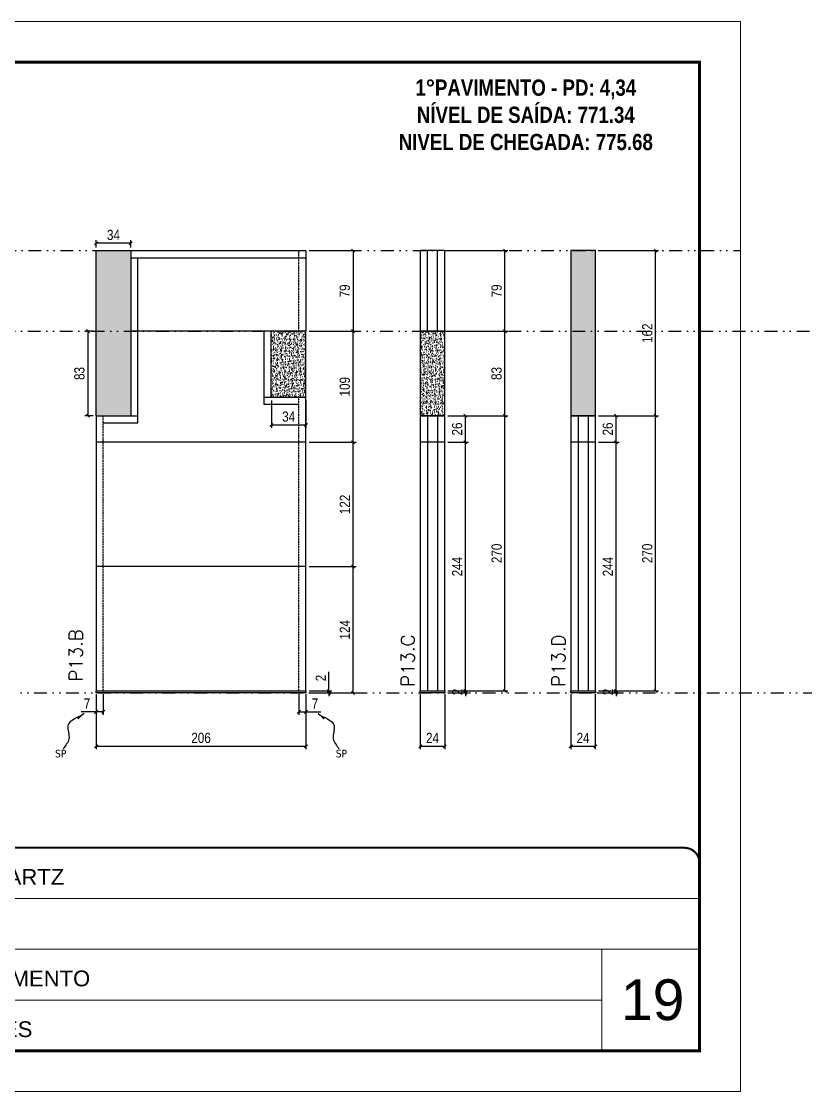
# Model space of a CAD drawing. Extents: x 13770 to 23315, y 867 to 16997.
# Drawn here: x 18349 to 19119, y 11204 to 12254 of the extents above; entities that cross this region are included whole.
import ezdxf

# ---------------------------------------------------------------- set-up
doc = ezdxf.new("R2010")
doc.units = 0
for name, pattern in [('CONTINUO', [0]), ('DASHED', [0.75, 0.5, -0.25]), ('DIVIDE2', [0.625, 0.25, -0.125, 0, -0.125, 0, -0.125]), ('HIDDEN', [0.375, 0.25, -0.125])]:
    doc.linetypes.add(name, pattern=pattern)
for name, color, linetype, lineweight in [('CARIMBO', 255, 'Continuous', 9), ('Folhas', 255, 'Continuous', 9), ('SARRAFO DE PRESSAO', 251, 'DASHED', 9), ('Texto Seção', 7, 'Continuous', 15)]:
    doc.layers.add(name, color=color, linetype=linetype, lineweight=lineweight)
for name, color, linetype in [('COTA', 241, 'Continuous'), ('NOMENCLATURA', 7, 'Continuous'), ('Nível', 160, 'Continuous'), ('Painéis', 200, 'Continuous'), ('SARR_2.2x7', 40, 'Continuous'), ('Sarrafo de Pressão', 42, 'HIDDEN'), ('texto', 7, 'Continuous')]:
    doc.layers.add(name, color=color, linetype=linetype)
doc.styles.add('ARIAL', font='arial.ttf')
doc.styles.add('COTA TECNICA', font='techl___.ttf', dxfattribs={"height": 10})
doc.styles.add('COTA TECNICA-50', font='techl___.ttf', dxfattribs={"height": 10})
doc.styles.add('REGUA-120', font='ROMANS.shx', dxfattribs={"height": 15})
doc.styles.add('ROMANC', font='techb___.ttf', dxfattribs={"height": 2.5})
doc.styles.get("Standard").update_dxf_attribs({"font": 'arial.ttf'})
doc.styles.add('Tecnologia', font='')
doc.styles.get('Tecnologia').set_extended_font_data('Forgotten Futurist')
doc.dimstyles.new('COTA PAINEL-50', dxfattribs={"dimtxt": 10, "dimasz": 3, "dimexe": 3, "dimexo": 3, "dimgap": 3, "dimtad": 1, "dimdec": 1, "dimzin": 12, "dimdsep": 46, "dimtxsty": 'COTA TECNICA-50', "dimblk1": 'OBLIQUE', "dimblk2": 'OBLIQUE', "dimsah": 1, "dimcen": 0.9, "dimclrd": 4, "dimclre": 4, "dimclrt": 240, "dimadec": 1, "dimazin": 3, "dimtfac": 1, "dimtdec": 1, "dimtmove": 0, "dimatfit": 3, "dimfxl": 1, "dimtolj": 1, "dimtzin": 12, "dimarcsym": 0})
doc.dimstyles.new('PAINEL', dxfattribs={"dimtxt": 10, "dimasz": 3, "dimexe": 3, "dimexo": 3, "dimgap": 3, "dimtad": 1, "dimdec": 1, "dimzin": 12, "dimdsep": 46, "dimtxsty": 'COTA TECNICA', "dimblk1": 'OBLIQUE', "dimblk2": 'OBLIQUE', "dimsah": 1, "dimcen": 0.9, "dimclrd": 4, "dimclre": 4, "dimclrt": 240, "dimadec": 1, "dimazin": 3, "dimtfac": 1, "dimtdec": 1, "dimtmove": 0, "dimatfit": 3, "dimfxl": 1, "dimtolj": 1, "dimtzin": 12, "dimarcsym": 0})
doc.dimstyles.get("Standard").update_dxf_attribs({"dimtxt": 0.18, "dimasz": 0.18, "dimexe": 0.18, "dimexo": 0.0625, "dimgap": 0.09, "dimtad": 0, "dimtih": 1, "dimtoh": 1, "dimdec": 4, "dimzin": 0, "dimdsep": 46, "dimtxsty": 'Standard', "dimcen": 0.09, "dimadec": 0, "dimazin": 0, "dimtfac": 1, "dimtdec": 4, "dimtofl": 0, "dimtmove": 0, "dimatfit": 3, "dimfxl": 1, "dimtolj": 1, "dimtzin": 0, "dimarcsym": 0})
pattern_1 = [(50, (-92.3564, 0), (5.4655401, -0.4781726), [0.5715, -6.2865]), (355, (-92.3564, 0), (-1.0573026, 5.7317054), [0.4572, -5.0292175]), (100.451445, (-91.901, -0.04), (4.4082374, 5.2535326), [0.4857003, -5.3427073]), (46.1842, (-92.3564, 1.524), (8.1323712, -1.2612698), [0.85725, -9.42975]), (96.635558, (-91.679, 1.419), (7.122124, 7.4227837), [0.7285507, -8.0140682]), (351.18415, (-92.356, 1.524), (7.122124, 7.4227837), [0.685799, -7.543792]), (21, (-91.5944, 1.143), (4.5484317, -3.06795595), [0.5715, -6.2865]), (326, (-91.5944, 1.143), (1.8540609, 5.525639), [0.4572, -5.0292]), (71.451445, (-91.2153, 0.8873), (6.4024926, 2.4576831), [0.4857003, -5.3426981]), (37.5, (-92.3564, 0), (0.0926581, 2.53665117), [0, -4.96824, 0, -5.1054, 0, -5.04825]), (7.5, (-92.3564, 0), (2.00458988, 3.00541724), [0, -2.91084, 0, -4.85394, 0, -1.92405]), (327.5, (-94.0556, 0), (4.06771786, -0.17186232), [0, -1.905, 0, -5.9436, 0, -7.8867]), (317.5, (-94.8176, 0), (4.44387544, 0.76279473), [0, -2.4765, 0, -3.94716, 0, -5.6007])]

# ---------------------------------------------------------------- blocks, each defined once
blk = doc.blocks.new('9999999999')
at = {"color": 30, "linetype": 'CONTINUO'}
for p, q in [((98564.6, 34230.2), (98564.6, 34429.4)), ((98564.6, 34379.6), (99584, 34379.6)), ((98564.6, 34329.8), (99488, 34329.8)), ((99584, 34329.8), (99488, 34329.8)), ((99488, 34329.8), (99488, 34230.2)), ((98564.6, 34280), (99488, 34280))]:
    blk.add_line(p, q, dxfattribs=at)
at = {"color": 30, "linetype": 'CONTINUO', "const_width": 2}
blk.add_lwpolyline([(99584, 34230.2), (99584, 34414.4, 0.414214), (99569, 34429.4), (98229, 34429.4, 0.414214), (98214, 34414.4), (98214, 34245.2, 0.414214), (98229, 34230.2), (99584, 34230.2)], format="xyb", dxfattribs=at)
at = {"layer": 'Folhas'}
blk.add_lwpolyline([(98139, 34190.2), (99624, 34190.2), (99624, 35240.2), (98139, 35240.2)], close=True, dxfattribs=at)
at = {"layer": 'Folhas', "color": 30, "const_width": 3}
blk.add_lwpolyline([(98214, 34230.2), (99584, 34230.2), (99584, 35200.2), (98214, 35200.2)], close=True, dxfattribs=at)
at = {"color": 7, "linetype": 'Continuous', "ltscale": 5, "style": 'ARIAL'}
for s, height, p in [('SCHWARTZ', 15.48, (98837.7, 34393.1)), ('GWT', 15.48, (98837.7, 34343.3)), ('1°PAVIMENTO', 15.483, (98837.7, 34293.5)), ('NOVA SISTEMAS CONSTRUTIVOS', 11.059, (98263.2, 34267.2)), ('PILARES', 15.48, (98837.7, 34243.7))]:
    blk.add_text(s, height=height, dxfattribs=at).set_placement(p)
at = {"layer": 'Folhas', "color": 7, "style": 'Tecnologia', "width": 1.5}
for s, p in [('CLIENTE:', (98573.7, 34397.2)), ('OBRA:', (98573.7, 34347.3)), ('PAVIMENTO:', (98573.7, 34297.5)), ('PROJETO:', (98573.7, 34247.7))]:
    blk.add_text(s, height=14, dxfattribs=at).set_placement(p)
blk = doc.blocks.new('_Oblique')
at = {"color": 0, "linetype": 'ByBlock', "lineweight": -2}
blk.add_line((-0.5, -0.5), (0.5, 0.5), dxfattribs=at)
blk = doc.blocks.new('*D460')
at = {"layer": 'COTA', "color": 4, "lineweight": -2, "transparency": 16777216}
for p, q in [((18422.1, 11594.3), (18422.1, 11540.1)), ((18628.1, 11594.3), (18628.1, 11540.1)), ((18422.1, 11543.1), (18628.1, 11543.1))]:
    blk.add_line(p, q, dxfattribs=at)
at = {"layer": 'Defpoints', "color": 0, "transparency": 16777216}
for p in [(18422.1, 11597.3), (18628.1, 11597.3), (18628.1, 11543.1)]:
    blk.add_point(p, dxfattribs=at)
at = {"layer": 'COTA', "color": 4, "lineweight": -2, "transparency": 16777216, "xscale": 3, "yscale": 3, "zscale": 3, "rotation": 180}
blk.add_blockref('_Oblique', (18422.1, 11543.1), dxfattribs=at)
at = {"layer": 'COTA', "color": 4, "lineweight": -2, "transparency": 16777216, "xscale": 3, "yscale": 3, "zscale": 3}
blk.add_blockref('_Oblique', (18628.1, 11543.1), dxfattribs=at)
at = {"layer": 'COTA', "color": 240, "transparency": 16777216, "insert": (18525.1, 11551.2), "char_height": 10, "attachment_point": 5, "style": 'COTA TECNICA'}
blk.add_mtext('\\A1;206', dxfattribs=at)
blk = doc.blocks.new('*D461')
at = {"layer": 'COTA', "color": 4, "lineweight": -2, "transparency": 16777216}
for p, q in [((18631.1, 11719.3), (18677.3, 11719.3)), ((18674.3, 11595.3), (18674.3, 11719.3)), ((18631.1, 11595.3), (18677.3, 11595.3))]:
    blk.add_line(p, q, dxfattribs=at)
at = {"layer": 'Defpoints', "color": 0, "transparency": 16777216}
for p in [(18628.1, 11719.3), (18674.3, 11719.3), (18628.1, 11595.3)]:
    blk.add_point(p, dxfattribs=at)
at = {"layer": 'COTA', "color": 4, "lineweight": -2, "transparency": 16777216, "xscale": 3, "yscale": 3, "zscale": 3}
for p, rotation in [((18674.3, 11719.3), 90), ((18674.3, 11595.3), 270)]:
    blk.add_blockref('_Oblique', p, dxfattribs=dict(at, rotation=rotation))
at = {"layer": 'COTA', "color": 240, "transparency": 16777216, "insert": (18666.2, 11657.3), "char_height": 10, "attachment_point": 5, "rotation": 90, "style": 'COTA TECNICA-50'}
blk.add_mtext('\\A1;124', dxfattribs=at)
blk = doc.blocks.new('*D462')
at = {"layer": 'COTA', "color": 4, "lineweight": -2, "transparency": 16777216}
for p, q in [((18650.6, 11597.3), (18650.6, 11616.1)), ((18631.1, 11597.3), (18653.6, 11597.3)), ((18631.1, 11595.3), (18653.6, 11595.3)), ((18650.6, 11595.3), (18650.6, 11597.3)), ((18650.6, 11595.3), (18650.6, 11592.3))]:
    blk.add_line(p, q, dxfattribs=at)
at = {"layer": 'Defpoints', "color": 0, "transparency": 16777216}
for p in [(18628.1, 11597.3), (18628.1, 11595.3), (18650.6, 11595.3)]:
    blk.add_point(p, dxfattribs=at)
at = {"layer": 'COTA', "color": 4, "lineweight": -2, "transparency": 16777216, "xscale": 3, "yscale": 3, "zscale": 3}
for p, rotation in [((18650.6, 11597.3), 270), ((18650.6, 11595.3), 90)]:
    blk.add_blockref('_Oblique', p, dxfattribs=dict(at, rotation=rotation))
at = {"layer": 'COTA', "color": 240, "transparency": 16777216, "insert": (18642.6, 11610), "char_height": 10, "attachment_point": 5, "rotation": 90, "style": 'COTA TECNICA-50'}
blk.add_mtext('\\A1;2', dxfattribs=at)
blk = doc.blocks.new('*D463')
at = {"layer": 'COTA', "color": 4, "lineweight": -2, "transparency": 16777216}
for p, q in [((18422.1, 11592.3), (18422.1, 11573.8)), ((18429.1, 11594.3), (18429.1, 11573.8)), ((18422.1, 11576.8), (18407.3, 11576.8)), ((18429.1, 11576.8), (18422.1, 11576.8))]:
    blk.add_line(p, q, dxfattribs=at)
at = {"layer": 'Defpoints', "color": 0, "transparency": 16777216}
for p in [(18422.1, 11595.3), (18429.1, 11597.3), (18422.1, 11576.8)]:
    blk.add_point(p, dxfattribs=at)
at = {"layer": 'COTA', "color": 4, "lineweight": -2, "transparency": 16777216, "xscale": 3, "yscale": 3, "zscale": 3, "rotation": 180}
blk.add_blockref('_Oblique', (18422.1, 11576.8), dxfattribs=at)
at = {"layer": 'COTA', "color": 4, "lineweight": -2, "transparency": 16777216, "xscale": 3, "yscale": 3, "zscale": 3}
blk.add_blockref('_Oblique', (18429.1, 11576.8), dxfattribs=at)
at = {"layer": 'COTA', "color": 240, "transparency": 16777216, "insert": (18413.2, 11584.9), "char_height": 10, "attachment_point": 5, "style": 'COTA TECNICA-50'}
blk.add_mtext('\\A1;7', dxfattribs=at)
blk = doc.blocks.new('*D464')
at = {"layer": 'COTA', "color": 4, "lineweight": -2, "transparency": 16777216}
for p, q in [((18621.1, 11594.3), (18621.1, 11573.8)), ((18628.1, 11592.3), (18628.1, 11573.8)), ((18621.1, 11576.8), (18628.1, 11576.8)), ((18628.1, 11576.8), (18642.8, 11576.8))]:
    blk.add_line(p, q, dxfattribs=at)
at = {"layer": 'Defpoints', "color": 0, "transparency": 16777216}
for p in [(18621.1, 11597.3), (18628.1, 11595.3), (18628.1, 11576.8)]:
    blk.add_point(p, dxfattribs=at)
at = {"layer": 'COTA', "color": 4, "lineweight": -2, "transparency": 16777216, "xscale": 3, "yscale": 3, "zscale": 3, "rotation": 180}
blk.add_blockref('_Oblique', (18621.1, 11576.8), dxfattribs=at)
at = {"layer": 'COTA', "color": 4, "lineweight": -2, "transparency": 16777216, "xscale": 3, "yscale": 3, "zscale": 3}
blk.add_blockref('_Oblique', (18628.1, 11576.8), dxfattribs=at)
at = {"layer": 'COTA', "color": 240, "transparency": 16777216, "insert": (18636.9, 11584.9), "char_height": 10, "attachment_point": 5, "style": 'COTA TECNICA-50'}
blk.add_mtext('\\A1;7', dxfattribs=at)
blk = doc.blocks.new('*D465')
at = {"layer": 'COTA', "color": 4, "lineweight": -2, "transparency": 16777216}
for p, q in [((18594.1, 11882.3), (18594.1, 11855.3)), ((18628.1, 11882.3), (18628.1, 11855.3)), ((18594.1, 11858.3), (18628.1, 11858.3))]:
    blk.add_line(p, q, dxfattribs=at)
at = {"layer": 'Defpoints', "color": 0, "transparency": 16777216}
for p in [(18594.1, 11885.3), (18628.1, 11885.3), (18628.1, 11858.3)]:
    blk.add_point(p, dxfattribs=at)
at = {"layer": 'COTA', "color": 4, "lineweight": -2, "transparency": 16777216, "xscale": 3, "yscale": 3, "zscale": 3, "rotation": 180}
blk.add_blockref('_Oblique', (18594.1, 11858.3), dxfattribs=at)
at = {"layer": 'COTA', "color": 4, "lineweight": -2, "transparency": 16777216, "xscale": 3, "yscale": 3, "zscale": 3}
blk.add_blockref('_Oblique', (18628.1, 11858.3), dxfattribs=at)
at = {"layer": 'COTA', "color": 240, "transparency": 16777216, "insert": (18611.1, 11866.5), "char_height": 10, "attachment_point": 5, "style": 'COTA TECNICA'}
blk.add_mtext('\\A1;34', dxfattribs=at)
blk = doc.blocks.new('*D466')
at = {"layer": 'COTA', "color": 4, "lineweight": -2, "transparency": 16777216}
for p, q in [((18631.1, 11841.3), (18677.3, 11841.3)), ((18674.3, 11719.3), (18674.3, 11841.3)), ((18631.1, 11719.3), (18677.3, 11719.3))]:
    blk.add_line(p, q, dxfattribs=at)
at = {"layer": 'Defpoints', "color": 0, "transparency": 16777216}
for p in [(18628.1, 11841.3), (18674.3, 11841.3), (18628.1, 11719.3)]:
    blk.add_point(p, dxfattribs=at)
at = {"layer": 'COTA', "color": 4, "lineweight": -2, "transparency": 16777216, "xscale": 3, "yscale": 3, "zscale": 3}
for p, rotation in [((18674.3, 11841.3), 90), ((18674.3, 11719.3), 270)]:
    blk.add_blockref('_Oblique', p, dxfattribs=dict(at, rotation=rotation))
at = {"layer": 'COTA', "color": 240, "transparency": 16777216, "insert": (18666.3, 11780.3), "char_height": 10, "attachment_point": 5, "rotation": 90, "style": 'COTA TECNICA'}
blk.add_mtext('\\A1;122', dxfattribs=at)
blk = doc.blocks.new('*D467')
at = {"layer": 'COTA', "color": 4, "lineweight": -2, "transparency": 16777216}
for p, q in [((18631.1, 11950.3), (18677.3, 11950.3)), ((18674.3, 11841.3), (18674.3, 11950.3)), ((18631.1, 11841.3), (18677.3, 11841.3))]:
    blk.add_line(p, q, dxfattribs=at)
at = {"layer": 'Defpoints', "color": 0, "transparency": 16777216}
for p in [(18628.1, 11950.3), (18674.3, 11950.3), (18628.1, 11841.3)]:
    blk.add_point(p, dxfattribs=at)
at = {"layer": 'COTA', "color": 4, "lineweight": -2, "transparency": 16777216, "xscale": 3, "yscale": 3, "zscale": 3}
for p, rotation in [((18674.3, 11950.3), 90), ((18674.3, 11841.3), 270)]:
    blk.add_blockref('_Oblique', p, dxfattribs=dict(at, rotation=rotation))
at = {"layer": 'COTA', "color": 240, "transparency": 16777216, "insert": (18666.2, 11895.8), "char_height": 10, "attachment_point": 5, "rotation": 90, "style": 'COTA TECNICA'}
blk.add_mtext('\\A1;109', dxfattribs=at)
blk = doc.blocks.new('*D468')
at = {"layer": 'COTA', "color": 4, "lineweight": -2, "transparency": 16777216}
for p, q in [((18631.1, 12029.3), (18677.3, 12029.3)), ((18674.3, 12029.3), (18674.3, 11950.3)), ((18631.1, 11950.3), (18677.3, 11950.3))]:
    blk.add_line(p, q, dxfattribs=at)
at = {"layer": 'Defpoints', "color": 0, "transparency": 16777216}
for p in [(18628.1, 12029.3), (18628.1, 11950.3), (18674.3, 11950.3)]:
    blk.add_point(p, dxfattribs=at)
at = {"layer": 'COTA', "color": 4, "lineweight": -2, "transparency": 16777216, "xscale": 3, "yscale": 3, "zscale": 3}
for p, rotation in [((18674.3, 12029.3), 90), ((18674.3, 11950.3), 270)]:
    blk.add_blockref('_Oblique', p, dxfattribs=dict(at, rotation=rotation))
at = {"layer": 'COTA', "color": 240, "transparency": 16777216, "insert": (18666.2, 11989.8), "char_height": 10, "attachment_point": 5, "rotation": 90, "style": 'COTA TECNICA'}
blk.add_mtext('\\A1;79', dxfattribs=at)
blk = doc.blocks.new('*D470')
at = {"layer": 'COTA', "color": 4, "lineweight": -2, "transparency": 16777216}
for p, q in [((18740.3, 11594.3), (18740.3, 11540.1)), ((18764.3, 11594.3), (18764.3, 11540.1)), ((18740.3, 11543.1), (18764.3, 11543.1))]:
    blk.add_line(p, q, dxfattribs=at)
at = {"layer": 'Defpoints', "color": 0, "transparency": 16777216}
for p in [(18740.3, 11597.3), (18764.3, 11597.3), (18764.3, 11543.1)]:
    blk.add_point(p, dxfattribs=at)
at = {"layer": 'COTA', "color": 4, "lineweight": -2, "transparency": 16777216, "xscale": 3, "yscale": 3, "zscale": 3, "rotation": 180}
blk.add_blockref('_Oblique', (18740.3, 11543.1), dxfattribs=at)
at = {"layer": 'COTA', "color": 4, "lineweight": -2, "transparency": 16777216, "xscale": 3, "yscale": 3, "zscale": 3}
blk.add_blockref('_Oblique', (18764.3, 11543.1), dxfattribs=at)
at = {"layer": 'COTA', "color": 240, "transparency": 16777216, "insert": (18752.3, 11551.2), "char_height": 10, "attachment_point": 5, "style": 'COTA TECNICA'}
blk.add_mtext('\\A1;24', dxfattribs=at)
blk = doc.blocks.new('*D471')
at = {"layer": 'COTA', "color": 4, "lineweight": -2, "transparency": 16777216}
for p, q in [((18767.3, 11867.3), (18826.4, 11867.3)), ((18823.4, 11597.3), (18823.4, 11867.3)), ((18767.3, 11597.3), (18826.4, 11597.3))]:
    blk.add_line(p, q, dxfattribs=at)
at = {"layer": 'Defpoints', "color": 0, "transparency": 16777216}
for p in [(18764.3, 11867.3), (18823.4, 11867.3), (18764.3, 11597.3)]:
    blk.add_point(p, dxfattribs=at)
at = {"layer": 'COTA', "color": 4, "lineweight": -2, "transparency": 16777216, "xscale": 3, "yscale": 3, "zscale": 3}
for p, rotation in [((18823.4, 11867.3), 90), ((18823.4, 11597.3), 270)]:
    blk.add_blockref('_Oblique', p, dxfattribs=dict(at, rotation=rotation))
at = {"layer": 'COTA', "color": 240, "transparency": 16777216, "insert": (18815.3, 11732.3), "char_height": 10, "attachment_point": 5, "rotation": 90, "style": 'COTA TECNICA'}
blk.add_mtext('\\A1;270', dxfattribs=at)
blk = doc.blocks.new('*D472')
at = {"layer": 'COTA', "color": 4, "lineweight": -2, "transparency": 16777216}
for p, q in [((18767.3, 11597.3), (18787.6, 11597.3)), ((18767.3, 11595.3), (18787.6, 11595.3)), ((18784.6, 11597.3), (18784.6, 11600.3)), ((18784.6, 11595.3), (18784.6, 11597.3)), ((18784.6, 11595.3), (18784.6, 11592.3))]:
    blk.add_line(p, q, dxfattribs=at)
at = {"layer": 'Defpoints', "color": 0, "transparency": 16777216}
for p in [(18764.3, 11597.3), (18764.3, 11595.3), (18784.6, 11597.3)]:
    blk.add_point(p, dxfattribs=at)
at = {"layer": 'COTA', "color": 4, "lineweight": -2, "transparency": 16777216, "xscale": 3, "yscale": 3, "zscale": 3}
for p, rotation in [((18784.6, 11597.3), 270), ((18784.6, 11595.3), 90)]:
    blk.add_blockref('_Oblique', p, dxfattribs=dict(at, rotation=rotation))
at = {"layer": 'COTA', "color": 240, "transparency": 16777216, "insert": (18776.6, 11596.3), "char_height": 10, "attachment_point": 5, "rotation": 90, "style": 'COTA TECNICA-50'}
blk.add_mtext('\\A1;2', dxfattribs=at)
blk = doc.blocks.new('*D474')
at = {"layer": 'COTA', "color": 4, "lineweight": -2, "transparency": 16777216}
for p, q in [((18767.3, 11950.3), (18826.4, 11950.3)), ((18823.4, 11867.3), (18823.4, 11950.3)), ((18767.3, 11867.3), (18826.4, 11867.3))]:
    blk.add_line(p, q, dxfattribs=at)
at = {"layer": 'Defpoints', "color": 0, "transparency": 16777216}
for p in [(18764.3, 11950.3), (18823.4, 11950.3), (18764.3, 11867.3)]:
    blk.add_point(p, dxfattribs=at)
at = {"layer": 'COTA', "color": 4, "lineweight": -2, "transparency": 16777216, "xscale": 3, "yscale": 3, "zscale": 3}
for p, rotation in [((18823.4, 11950.3), 90), ((18823.4, 11867.3), 270)]:
    blk.add_blockref('_Oblique', p, dxfattribs=dict(at, rotation=rotation))
at = {"layer": 'COTA', "color": 240, "transparency": 16777216, "insert": (18815.2, 11908.8), "char_height": 10, "attachment_point": 5, "rotation": 90, "style": 'COTA TECNICA'}
blk.add_mtext('\\A1;83', dxfattribs=at)
blk = doc.blocks.new('*D475')
at = {"layer": 'COTA', "color": 4, "lineweight": -2, "transparency": 16777216}
for p, q in [((18767.3, 11841.3), (18787.6, 11841.3)), ((18784.6, 11597.3), (18784.6, 11841.3)), ((18767.3, 11597.3), (18787.6, 11597.3))]:
    blk.add_line(p, q, dxfattribs=at)
at = {"layer": 'Defpoints', "color": 0, "transparency": 16777216}
for p in [(18764.3, 11841.3), (18784.6, 11841.3), (18764.3, 11597.3)]:
    blk.add_point(p, dxfattribs=at)
at = {"layer": 'COTA', "color": 4, "lineweight": -2, "transparency": 16777216, "xscale": 3, "yscale": 3, "zscale": 3}
for p, rotation in [((18784.6, 11841.3), 90), ((18784.6, 11597.3), 270)]:
    blk.add_blockref('_Oblique', p, dxfattribs=dict(at, rotation=rotation))
at = {"layer": 'COTA', "color": 240, "transparency": 16777216, "insert": (18776.5, 11719.3), "char_height": 10, "attachment_point": 5, "rotation": 90, "style": 'COTA TECNICA'}
blk.add_mtext('\\A1;244', dxfattribs=at)
blk = doc.blocks.new('*D476')
at = {"layer": 'COTA', "color": 4, "lineweight": -2, "transparency": 16777216}
for p, q in [((18767.3, 11867.3), (18787.6, 11867.3)), ((18784.6, 11841.3), (18784.6, 11867.3)), ((18767.3, 11841.3), (18787.6, 11841.3))]:
    blk.add_line(p, q, dxfattribs=at)
at = {"layer": 'Defpoints', "color": 0, "transparency": 16777216}
for p in [(18764.3, 11867.3), (18784.6, 11867.3), (18764.3, 11841.3)]:
    blk.add_point(p, dxfattribs=at)
at = {"layer": 'COTA', "color": 4, "lineweight": -2, "transparency": 16777216, "xscale": 3, "yscale": 3, "zscale": 3}
for p, rotation in [((18784.6, 11867.3), 90), ((18784.6, 11841.3), 270)]:
    blk.add_blockref('_Oblique', p, dxfattribs=dict(at, rotation=rotation))
at = {"layer": 'COTA', "color": 240, "transparency": 16777216, "insert": (18776.5, 11854.3), "char_height": 10, "attachment_point": 5, "rotation": 90, "style": 'COTA TECNICA'}
blk.add_mtext('\\A1;26', dxfattribs=at)
blk = doc.blocks.new('*D473')
at = {"layer": 'COTA', "color": 4, "lineweight": -2, "transparency": 16777216}
for p, q in [((18767.3, 12029.3), (18826.4, 12029.3)), ((18823.4, 11950.3), (18823.4, 12029.3)), ((18767.3, 11950.3), (18826.4, 11950.3))]:
    blk.add_line(p, q, dxfattribs=at)
at = {"layer": 'Defpoints', "color": 0, "transparency": 16777216}
for p in [(18764.3, 12029.3), (18823.4, 12029.3), (18764.3, 11950.3)]:
    blk.add_point(p, dxfattribs=at)
at = {"layer": 'COTA', "color": 4, "lineweight": -2, "transparency": 16777216, "xscale": 3, "yscale": 3, "zscale": 3}
for p, rotation in [((18823.4, 12029.3), 90), ((18823.4, 11950.3), 270)]:
    blk.add_blockref('_Oblique', p, dxfattribs=dict(at, rotation=rotation))
at = {"layer": 'COTA', "color": 240, "transparency": 16777216, "insert": (18815.3, 11989.8), "char_height": 10, "attachment_point": 5, "rotation": 90, "style": 'COTA TECNICA'}
blk.add_mtext('\\A1;79', dxfattribs=at)
blk = doc.blocks.new('*D477')
at = {"layer": 'COTA', "color": 4, "lineweight": -2, "transparency": 16777216}
for p, q in [((18888.1, 11594.3), (18888.1, 11540.1)), ((18912.1, 11594.3), (18912.1, 11540.1)), ((18888.1, 11543.1), (18912.1, 11543.1))]:
    blk.add_line(p, q, dxfattribs=at)
at = {"layer": 'Defpoints', "color": 0, "transparency": 16777216}
for p in [(18888.1, 11597.3), (18912.1, 11597.3), (18912.1, 11543.1)]:
    blk.add_point(p, dxfattribs=at)
at = {"layer": 'COTA', "color": 4, "lineweight": -2, "transparency": 16777216, "xscale": 3, "yscale": 3, "zscale": 3, "rotation": 180}
blk.add_blockref('_Oblique', (18888.1, 11543.1), dxfattribs=at)
at = {"layer": 'COTA', "color": 4, "lineweight": -2, "transparency": 16777216, "xscale": 3, "yscale": 3, "zscale": 3}
blk.add_blockref('_Oblique', (18912.1, 11543.1), dxfattribs=at)
at = {"layer": 'COTA', "color": 240, "transparency": 16777216, "insert": (18900.1, 11551.2), "char_height": 10, "attachment_point": 5, "style": 'COTA TECNICA'}
blk.add_mtext('\\A1;24', dxfattribs=at)
blk = doc.blocks.new('*D478')
at = {"layer": 'COTA', "color": 4, "lineweight": -2, "transparency": 16777216}
for p, q in [((18915.1, 11867.3), (18974.3, 11867.3)), ((18971.3, 11597.3), (18971.3, 11867.3)), ((18915.1, 11597.3), (18974.3, 11597.3))]:
    blk.add_line(p, q, dxfattribs=at)
at = {"layer": 'Defpoints', "color": 0, "transparency": 16777216}
for p in [(18912.1, 11867.3), (18971.3, 11867.3), (18912.1, 11597.3)]:
    blk.add_point(p, dxfattribs=at)
at = {"layer": 'COTA', "color": 4, "lineweight": -2, "transparency": 16777216, "xscale": 3, "yscale": 3, "zscale": 3}
for p, rotation in [((18971.3, 11867.3), 90), ((18971.3, 11597.3), 270)]:
    blk.add_blockref('_Oblique', p, dxfattribs=dict(at, rotation=rotation))
at = {"layer": 'COTA', "color": 240, "transparency": 16777216, "insert": (18963.2, 11732.3), "char_height": 10, "attachment_point": 5, "rotation": 90, "style": 'COTA TECNICA'}
blk.add_mtext('\\A1;270', dxfattribs=at)
blk = doc.blocks.new('*D479')
at = {"layer": 'COTA', "color": 4, "lineweight": -2, "transparency": 16777216}
for p, q in [((18915.1, 11597.3), (18935.5, 11597.3)), ((18915.1, 11595.3), (18935.5, 11595.3)), ((18932.5, 11597.3), (18932.5, 11600.3)), ((18932.5, 11595.3), (18932.5, 11597.3)), ((18932.5, 11595.3), (18932.5, 11592.3))]:
    blk.add_line(p, q, dxfattribs=at)
at = {"layer": 'Defpoints', "color": 0, "transparency": 16777216}
for p in [(18912.1, 11597.3), (18912.1, 11595.3), (18932.5, 11597.3)]:
    blk.add_point(p, dxfattribs=at)
at = {"layer": 'COTA', "color": 4, "lineweight": -2, "transparency": 16777216, "xscale": 3, "yscale": 3, "zscale": 3}
for p, rotation in [((18932.5, 11597.3), 270), ((18932.5, 11595.3), 90)]:
    blk.add_blockref('_Oblique', p, dxfattribs=dict(at, rotation=rotation))
at = {"layer": 'COTA', "color": 240, "transparency": 16777216, "insert": (18924.5, 11596.3), "char_height": 10, "attachment_point": 5, "rotation": 90, "style": 'COTA TECNICA-50'}
blk.add_mtext('\\A1;2', dxfattribs=at)
blk = doc.blocks.new('*D480')
at = {"layer": 'COTA', "color": 4, "lineweight": -2, "transparency": 16777216}
for p, q in [((18915.1, 12029.3), (18974.3, 12029.3)), ((18971.3, 11867.3), (18971.3, 12029.3)), ((18915.1, 11867.3), (18974.3, 11867.3))]:
    blk.add_line(p, q, dxfattribs=at)
at = {"layer": 'Defpoints', "color": 0, "transparency": 16777216}
for p in [(18912.1, 12029.3), (18971.3, 12029.3), (18912.1, 11867.3)]:
    blk.add_point(p, dxfattribs=at)
at = {"layer": 'COTA', "color": 4, "lineweight": -2, "transparency": 16777216, "xscale": 3, "yscale": 3, "zscale": 3}
for p, rotation in [((18971.3, 12029.3), 90), ((18971.3, 11867.3), 270)]:
    blk.add_blockref('_Oblique', p, dxfattribs=dict(at, rotation=rotation))
at = {"layer": 'COTA', "color": 240, "transparency": 16777216, "insert": (18963.2, 11948.3), "char_height": 10, "attachment_point": 5, "rotation": 90, "style": 'COTA TECNICA'}
blk.add_mtext('\\A1;162', dxfattribs=at)
blk = doc.blocks.new('*D481')
at = {"layer": 'COTA', "color": 4, "lineweight": -2, "transparency": 16777216}
for p, q in [((18915.1, 11841.3), (18935.5, 11841.3)), ((18932.5, 11597.3), (18932.5, 11841.3)), ((18915.1, 11597.3), (18935.5, 11597.3))]:
    blk.add_line(p, q, dxfattribs=at)
at = {"layer": 'Defpoints', "color": 0, "transparency": 16777216}
for p in [(18912.1, 11841.3), (18932.5, 11841.3), (18912.1, 11597.3)]:
    blk.add_point(p, dxfattribs=at)
at = {"layer": 'COTA', "color": 4, "lineweight": -2, "transparency": 16777216, "xscale": 3, "yscale": 3, "zscale": 3}
for p, rotation in [((18932.5, 11841.3), 90), ((18932.5, 11597.3), 270)]:
    blk.add_blockref('_Oblique', p, dxfattribs=dict(at, rotation=rotation))
at = {"layer": 'COTA', "color": 240, "transparency": 16777216, "insert": (18924.4, 11719.3), "char_height": 10, "attachment_point": 5, "rotation": 90, "style": 'COTA TECNICA'}
blk.add_mtext('\\A1;244', dxfattribs=at)
blk = doc.blocks.new('*D482')
at = {"layer": 'COTA', "color": 4, "lineweight": -2, "transparency": 16777216}
for p, q in [((18915.1, 11867.3), (18935.5, 11867.3)), ((18932.5, 11841.3), (18932.5, 11867.3)), ((18915.1, 11841.3), (18935.5, 11841.3))]:
    blk.add_line(p, q, dxfattribs=at)
at = {"layer": 'Defpoints', "color": 0, "transparency": 16777216}
for p in [(18912.1, 11867.3), (18932.5, 11867.3), (18912.1, 11841.3)]:
    blk.add_point(p, dxfattribs=at)
at = {"layer": 'COTA', "color": 4, "lineweight": -2, "transparency": 16777216, "xscale": 3, "yscale": 3, "zscale": 3}
for p, rotation in [((18932.5, 11867.3), 90), ((18932.5, 11841.3), 270)]:
    blk.add_blockref('_Oblique', p, dxfattribs=dict(at, rotation=rotation))
at = {"layer": 'COTA', "color": 240, "transparency": 16777216, "insert": (18924.4, 11854.3), "char_height": 10, "attachment_point": 5, "rotation": 90, "style": 'COTA TECNICA'}
blk.add_mtext('\\A1;26', dxfattribs=at)
blk = doc.blocks.new('*D833')
at = {"layer": 'COTA', "color": 4, "lineweight": -2, "transparency": 16777216}
for p, q in [((18419.1, 11950.3), (18411, 11950.3)), ((18414, 11950.3), (18414, 11867.3)), ((18419.1, 11867.3), (18411, 11867.3))]:
    blk.add_line(p, q, dxfattribs=at)
at = {"layer": 'Defpoints', "color": 0, "transparency": 16777216}
for p in [(18422.1, 11950.3), (18414, 11867.3), (18422.1, 11867.3)]:
    blk.add_point(p, dxfattribs=at)
at = {"layer": 'COTA', "color": 4, "lineweight": -2, "transparency": 16777216, "xscale": 3, "yscale": 3, "zscale": 3}
for p, rotation in [((18414, 11950.3), 90), ((18414, 11867.3), 270)]:
    blk.add_blockref('_Oblique', p, dxfattribs=dict(at, rotation=rotation))
at = {"layer": 'COTA', "color": 240, "transparency": 16777216, "insert": (18405.7, 11908.8), "char_height": 10, "attachment_point": 5, "rotation": 90, "style": 'COTA TECNICA'}
blk.add_mtext('\\A1;83', dxfattribs=at)
blk = doc.blocks.new('*D834')
at = {"layer": 'COTA', "color": 4, "lineweight": -2, "transparency": 16777216}
for p, q in [((18422.1, 12032.3), (18422.1, 12039.5)), ((18456.1, 12036.5), (18422.1, 12036.5)), ((18456.1, 12032.3), (18456.1, 12039.5))]:
    blk.add_line(p, q, dxfattribs=at)
at = {"layer": 'Defpoints', "color": 0, "transparency": 16777216}
for p in [(18422.1, 12036.5), (18422.1, 12029.3), (18456.1, 12029.3)]:
    blk.add_point(p, dxfattribs=at)
at = {"layer": 'COTA', "color": 4, "lineweight": -2, "transparency": 16777216, "xscale": 3, "yscale": 3, "zscale": 3, "rotation": 180}
blk.add_blockref('_Oblique', (18422.1, 12036.5), dxfattribs=at)
at = {"layer": 'COTA', "color": 4, "lineweight": -2, "transparency": 16777216, "xscale": 3, "yscale": 3, "zscale": 3}
blk.add_blockref('_Oblique', (18456.1, 12036.5), dxfattribs=at)
at = {"layer": 'COTA', "color": 240, "transparency": 16777216, "insert": (18439.1, 12044.7), "char_height": 10, "attachment_point": 5, "style": 'COTA TECNICA'}
blk.add_mtext('\\A1;34', dxfattribs=at)

msp = doc.modelspace()

# ---------------------------------------------------------------- hatches: boundary and pattern name
at = {"layer": 'COTA'}
h = msp.add_hatch(dxfattribs=at)
h.set_pattern_fill('AR-CONC', color=256, scale=0.03)
h.set_pattern_definition(pattern_1)
h.paths.add_polyline_path([(18456.08, 11950.3), (18422.08, 11950.3), (18422.08, 11867.3), (18456.08, 11867.3)])
h.paths.add_polyline_path([(18456.08, 12029.3), (18422.08, 12029.3), (18422.08, 11950.3), (18456.08, 11950.3)])
h = msp.add_hatch(dxfattribs=at)
h.set_pattern_fill('AR-CONC', color=256, scale=0.03)
h.set_pattern_definition([(50, (1812.5633, -3445.7253), (5.4655401, -0.4781726), [0.5715, -6.2865]), (355, (1812.5633, -3445.7253), (-1.0573026, 5.7317054), [0.4572, -5.0292175]), (100.451445, (1813.019, -3445.765), (4.4082374, 5.2535326), [0.4857003, -5.3427073]), (46.1842, (1812.563, -3444.201), (8.1323712, -1.2612698), [0.85725, -9.42975]), (96.635558, (1813.241, -3444.3064), (7.122124, 7.4227837), [0.7285507, -8.0140682]), (351.18415, (1812.563, -3444.201), (7.122124, 7.4227837), [0.685799, -7.543792]), (21, (1813.3253, -3444.5823), (4.5484317, -3.06795595), [0.5715, -6.2865]), (326, (1813.3253, -3444.5823), (1.8540609, 5.525639), [0.4572, -5.0292]), (71.451445, (1813.7044, -3444.838), (6.4024926, 2.4576831), [0.4857003, -5.3426981]), (37.5, (1812.5633, -3445.7253), (0.0926581, 2.53665117), [0, -4.96824, 0, -5.1054, 0, -5.04825]), (7.5, (1812.5633, -3445.7253), (2.00458988, 3.00541724), [0, -2.91084, 0, -4.85394, 0, -1.92405]), (327.5, (1810.864, -3445.7253), (4.06771786, -0.17186232), [0, -1.905, 0, -5.9436, 0, -7.8867]), (317.5, (1810.102, -3445.7253), (4.44387544, 0.76279473), [0, -2.4765, 0, -3.94716, 0, -5.6007])])
h.paths.add_polyline_path([(18912.15, 12029.3), (18888.15, 12029.3), (18888.15, 11867.3), (18912.15, 11867.3)])
h = msp.add_hatch(dxfattribs=at)
h.set_pattern_fill('AR-CONC', color=256, scale=0.03)
h.set_pattern_definition(pattern_1)
h.paths.add_polyline_path([(18594.08, 11885.3), (18628.08, 11885.3), (18628.08, 11950.3), (18594.08, 11950.3)])
h = msp.add_hatch(dxfattribs=at)
h.set_pattern_fill('AR-CONC', color=256, scale=0.03)
h.set_pattern_definition([(50, (1659.6713, -3445.7253), (5.4655401, -0.4781726), [0.5715, -6.2865]), (355, (1659.6713, -3445.7253), (-1.0573026, 5.7317054), [0.4572, -5.0292175]), (100.451445, (1660.127, -3445.765), (4.4082374, 5.2535326), [0.4857003, -5.3427073]), (46.1842, (1659.671, -3444.201), (8.1323712, -1.2612698), [0.85725, -9.42975]), (96.635558, (1660.349, -3444.3064), (7.122124, 7.4227837), [0.7285507, -8.0140682]), (351.18415, (1659.671, -3444.201), (7.122124, 7.4227837), [0.685799, -7.543792]), (21, (1660.4333, -3444.5823), (4.5484317, -3.06795595), [0.5715, -6.2865]), (326, (1660.4333, -3444.5823), (1.8540609, 5.525639), [0.4572, -5.0292]), (71.451445, (1660.8123, -3444.838), (6.4024926, 2.4576831), [0.4857003, -5.3426981]), (37.5, (1659.6713, -3445.7253), (0.0926581, 2.53665117), [0, -4.96824, 0, -5.1054, 0, -5.04825]), (7.5, (1659.6713, -3445.7253), (2.00458988, 3.00541724), [0, -2.91084, 0, -4.85394, 0, -1.92405]), (327.5, (1657.972, -3445.7253), (4.06771786, -0.17186232), [0, -1.905, 0, -5.9436, 0, -7.8867]), (317.5, (1657.21, -3445.7253), (4.44387544, 0.76279473), [0, -2.4765, 0, -3.94716, 0, -5.6007])])
h.paths.add_polyline_path([(18764.25, 11950.3), (18740.25, 11950.3), (18740.25, 11867.3), (18764.25, 11867.3)])

# ---------------------------------------------------------------- linework, layer by layer
for p, q in [((18422.08, 11867.3), (18422.08, 12029.3)), ((18422.08, 12029.3), (18456.08, 12029.3)), ((18628.08, 11885.3), (18628.08, 11950.3)), ((18587.08, 11878.3), (18587.08, 11885.3)), ((18594.08, 11885.3), (18587.08, 11885.3)), ((18456.08, 11867.3), (18463.08, 11867.3)), ((18463.08, 11860.3), (18463.08, 11867.3))]:
    msp.add_line(p, q, dxfattribs=at)
at = {"layer": 'COTA', "linetype": 'ByBlock'}
for points in [[(18888.15, 11867.3), (18912.15, 11867.3), (18912.15, 12029.3), (18888.15, 12029.3)], [(18740.25, 11867.3), (18764.25, 11867.3), (18764.25, 11950.3), (18740.25, 11950.3)]]:
    msp.add_lwpolyline(points, close=True, dxfattribs=at)
at = {"layer": 'Nível', "color": 4, "linetype": 'DIVIDE2', "ltscale": 50}
for p, q in [((17569.5, 12029.3), (19054.5, 12029.3)), ((16468.02, 11950.3), (21112.79, 11950.3)), ((13769.54, 11595.3), (21112.79, 11595.3))]:
    msp.add_line(p, q, dxfattribs=at)
at = {"layer": 'Painéis'}
for p, q in [((18456.08, 12029.3), (18456.08, 11867.3)), ((18456.08, 12029.3), (18628.08, 12029.3)), ((18628.08, 12029.3), (18628.08, 11950.3)), ((18628.08, 11950.3), (18456.08, 11950.3)), ((18594.08, 11885.3), (18594.08, 11950.3)), ((18628.08, 11885.3), (18594.08, 11885.3)), ((18628.08, 11719.3), (18628.08, 11885.3)), ((18422.08, 11867.3), (18422.08, 11719.3)), ((18422.08, 11867.3), (18456.08, 11867.3)), ((18628.08, 11841.3), (18422.08, 11841.3)), ((18764.25, 11841.3), (18740.25, 11841.3)), ((18912.15, 11841.3), (18888.15, 11841.3)), ((18628.08, 11719.3), (18422.08, 11719.3))]:
    msp.add_line(p, q, dxfattribs=at)
for points in [[(18740.25, 11950.3), (18764.25, 11950.3), (18764.25, 12029.3), (18740.25, 12029.3)], [(18740.25, 11597.3), (18764.25, 11597.3), (18764.25, 11867.3), (18740.25, 11867.3)], [(18888.15, 11597.3), (18912.15, 11597.3), (18912.15, 11867.3), (18888.15, 11867.3)], [(18422.08, 11597.3), (18628.08, 11597.3), (18628.08, 11719.3), (18422.08, 11719.3)], [(18422.08, 11597.3), (18628.08, 11597.3), (18628.08, 11595.3), (18422.08, 11595.3)], [(18740.25, 11597.3), (18764.25, 11597.3), (18764.25, 11595.3), (18740.25, 11595.3)], [(18888.15, 11597.3), (18912.15, 11597.3), (18912.15, 11595.3), (18888.15, 11595.3)]]:
    msp.add_lwpolyline(points, close=True, dxfattribs=at)
at = {"layer": 'SARR_2.2x7'}
for p, q in [((18747.25, 11950.3), (18747.25, 12029.3)), ((18757.25, 11950.3), (18757.25, 12029.3)), ((18747.25, 11867.3), (18747.25, 11597.3)), ((18757.25, 11867.3), (18757.25, 11597.3)), ((18895.15, 11867.3), (18895.15, 11597.3)), ((18905.15, 11867.3), (18905.15, 11597.3))]:
    msp.add_line(p, q, dxfattribs=at)
at = {"layer": 'SARR_2.2x7', "linetype": 'ByBlock'}
for p, q in [((18456.08, 12022.3), (18628.08, 12022.3)), ((18463.08, 11950.3), (18463.08, 12022.3)), ((18463.08, 11867.3), (18463.08, 11950.3)), ((18587.08, 11885.3), (18587.08, 11950.3)), ((18621.08, 11878.3), (18587.08, 11878.3)), ((18429.08, 11860.3), (18463.08, 11860.3))]:
    msp.add_line(p, q, dxfattribs=at)
at = {"layer": 'Sarrafo de Pressão'}
for p, q in [((18621.08, 11950.3), (18621.08, 12029.3)), ((18621.08, 11841.3), (18621.08, 11885.3)), ((18429.08, 11719.3), (18429.08, 11867.3)), ((18621.08, 11719.3), (18621.08, 11841.3)), ((18429.08, 11597.3), (18429.08, 11719.3)), ((18621.08, 11597.3), (18621.08, 11719.3))]:
    msp.add_line(p, q, dxfattribs=at)

# ---------------------------------------------------------------- block references
at = {"layer": 'SARRAFO DE PRESSAO', "color": 6, "linetype": 'ByBlock'}
msp.add_blockref('9999999999', (-80569.48, -22985.99), dxfattribs=at)

# ---------------------------------------------------------------- texts
at = {"layer": 'CARIMBO', "style": 'ARIAL'}
msp.add_text('19', height=40, dxfattribs=at).set_placement((18937.36, 11274.36))
at = {"layer": 'NOMENCLATURA', "color": 2, "insert": (18843.88, 12197.25), "char_height": 16, "attachment_point": 2, "style": 'ROMANC'}
msp.add_mtext_dynamic_manual_height_columns('1°PAVIMENTO - PD: 4,34\\PNÍVEL DE SAÍDA: 771.34\\PNIVEL DE CHEGADA: 775.68', width=376.0554, gutter_width=1, heights=[0], dxfattribs=at)
at = {"layer": 'texto', "color": 0, "char_height": 7.5, "attachment_point": 5}
for insert in [(18387.3, 11535.81), (18662.86, 11535.81)]:
    msp.add_mtext('{\\fTahoma|b0|i0|c0|p34;\\C4;SP}', dxfattribs=dict(at, insert=insert))
at = {"layer": 'Texto Seção', "char_height": 13, "width": 285.3299, "rotation": 90, "style": 'REGUA-120'}
for s, insert, attachment_point in [('P13.B', (18408.61, 11606.55), 7), ('P13.C', (18721.58, 11601.45), 1), ('P13.D', (18869.47, 11601.45), 1)]:
    msp.add_mtext(s, dxfattribs=dict(at, insert=insert, attachment_point=attachment_point))

# ---------------------------------------------------------------- dimensions: what is measured, and where the dimension line sits
at = {"layer": 'COTA'}
for base, p1, p2, dimstyle, picture, middle in [((18422.08, 12036.53), (18456.08, 12029.3), (18422.08, 12029.3), 'PAINEL', '*D834', (18439.08, 12044.75)), ((18628.08, 11576.79), (18621.08, 11597.3), (18628.08, 11595.3), 'COTA PAINEL-50', '*D464', (18636.94, 11584.87))]:
    dim = msp.add_linear_dim(base=base, p1=p1, p2=p2, dimstyle=dimstyle, dxfattribs=at)
    dim.commit()
    dim.dimension.update_dxf_attribs({"geometry": picture, "text_midpoint": middle})
for base, p1, p2, angle, dimstyle, picture, middle in [((18674.32, 11950.3), (18628.08, 12029.3), (18628.08, 11950.3), 90, 'PAINEL', '*D468', (18666.21, 11989.8)), ((18823.44, 12029.3), (18764.25, 11950.3), (18764.25, 12029.3), 90, 'PAINEL', '*D473', (18815.33, 11989.8)), ((18971.33, 12029.3), (18912.15, 11867.3), (18912.15, 12029.3), 90, 'PAINEL', '*D480', (18963.23, 11948.3)), ((18413.97, 11867.3), (18422.08, 11950.3), (18422.08, 11867.3), 90, 'PAINEL', '*D833', (18405.73, 11908.8)), ((18674.32, 11950.3), (18628.08, 11841.3), (18628.08, 11950.3), 90, 'PAINEL', '*D467', (18666.19, 11895.8)), ((18823.44, 11950.3), (18764.25, 11867.3), (18764.25, 11950.3), 90, 'PAINEL', '*D474', (18815.2, 11908.8)), ((18628.08, 11858.33), (18594.08, 11885.3), (18628.08, 11885.3), 180, 'PAINEL', '*D465', (18611.08, 11866.55)), ((18784.6, 11867.3), (18764.25, 11841.3), (18764.25, 11867.3), 90, 'PAINEL', '*D476', (18776.5, 11854.3)), ((18932.5, 11867.3), (18912.15, 11841.3), (18912.15, 11867.3), 90, 'PAINEL', '*D482', (18924.39, 11854.3)), ((18674.32, 11841.3), (18628.08, 11719.3), (18628.08, 11841.3), 90, 'PAINEL', '*D466', (18666.26, 11780.3)), ((18784.6, 11841.3), (18764.25, 11597.3), (18764.25, 11841.3), 90, 'PAINEL', '*D475', (18776.53, 11719.3)), ((18932.5, 11841.3), (18912.15, 11597.3), (18912.15, 11841.3), 90, 'PAINEL', '*D481', (18924.42, 11719.3)), ((18674.32, 11719.3), (18628.08, 11595.3), (18628.08, 11719.3), 90, 'COTA PAINEL-50', '*D461', (18666.24, 11657.3)), ((18422.08, 11576.79), (18429.08, 11597.3), (18422.08, 11595.3), 180, 'COTA PAINEL-50', '*D463', (18413.21, 11584.87))]:
    dim = msp.add_linear_dim(base=base, p1=p1, p2=p2, angle=angle, dimstyle=dimstyle, dxfattribs=at)
    dim.commit()
    dim.dimension.update_dxf_attribs({"geometry": picture, "text_midpoint": middle})
for base, p1, p2, picture, middle in [((18823.44, 11867.3), (18764.25, 11597.3), (18764.25, 11867.3), '*D471', (18815.33, 11732.3)), ((18971.33, 11867.3), (18912.15, 11597.3), (18912.15, 11867.3), '*D478', (18963.23, 11732.3))]:
    dim = msp.add_linear_dim(base=base, p1=p1, p2=p2, angle=90, dimstyle='PAINEL', override={"dimarcsym": 2}, dxfattribs=at)
    dim.commit()
    dim.dimension.update_dxf_attribs({"geometry": picture, "text_midpoint": middle})
for base, p1, p2, picture, middle in [((18650.6, 11595.3), (18628.08, 11597.3), (18628.08, 11595.3), '*D462', (18650.6, 11610.05)), ((18784.6, 11597.3), (18764.25, 11595.3), (18764.25, 11597.3), '*D472', (18784.6, 11596.3)), ((18932.5, 11597.3), (18912.15, 11595.3), (18912.15, 11597.3), '*D479', (18932.5, 11596.3))]:
    dim = msp.add_linear_dim(base=base, p1=p1, p2=p2, angle=90, dimstyle='COTA PAINEL-50', dxfattribs=at)
    dim.commit()
    dim.dimension.update_dxf_attribs({"geometry": picture, "text_midpoint": middle, "dimtype": 160})
for base, p1, p2, picture, middle in [((18628.08, 11543.13), (18422.08, 11597.3), (18628.08, 11597.3), '*D460', (18525.08, 11551.23)), ((18764.25, 11543.13), (18740.25, 11597.3), (18764.25, 11597.3), '*D470', (18752.25, 11551.2)), ((18912.15, 11543.13), (18888.15, 11597.3), (18912.15, 11597.3), '*D477', (18900.15, 11551.2))]:
    dim = msp.add_linear_dim(base=base, p1=p1, p2=p2, dimstyle='PAINEL', override={"dimarcsym": 2}, dxfattribs=at)
    dim.commit()
    dim.dimension.update_dxf_attribs({"geometry": picture, "text_midpoint": middle})

# ---------------------------------------------------------------- leaders
at = {"layer": 'COTA', "path_type": 1}
for points in [[(18410.25, 11575.12), (18394.46, 11563.29), (18395.39, 11550.28), (18389.84, 11540.5)], [(18639.91, 11575.12), (18655.69, 11563.29), (18654.77, 11550.28), (18660.32, 11540.5)]]:
    msp.add_leader(points, dimstyle='Standard', override={"dimasz": 8}, dxfattribs=at)

doc.saveas('drawing.dxf')
